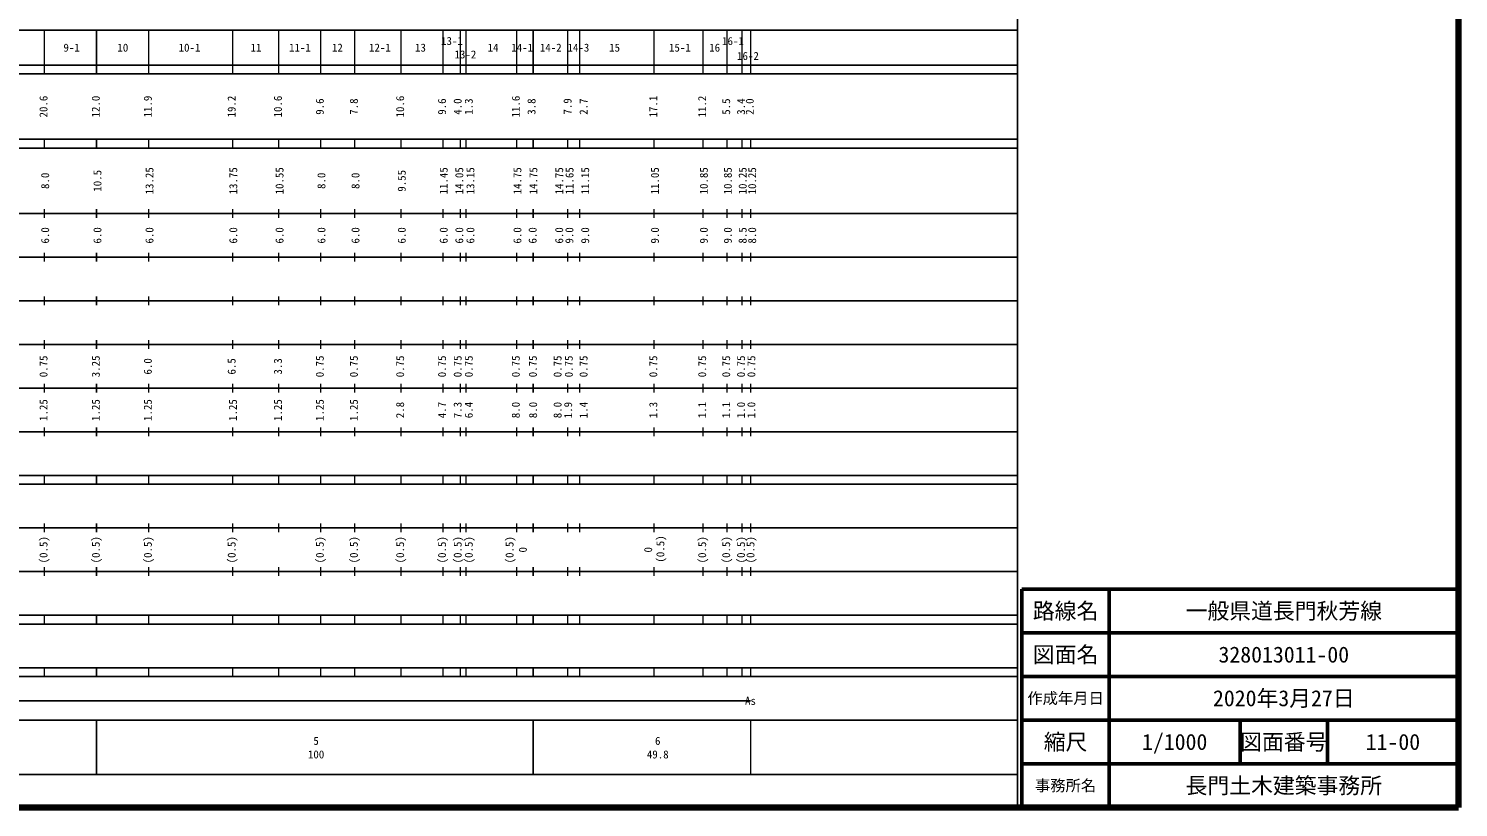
# Model space of a CAD drawing. Units: millimetres, scale not verified. Extents: x 40000 to 680000, y 20000 to 380000.
# Drawn here: x 352422 to 680000, y 20000 to 198357 of the extents above; entities that cross this region are included whole.
import ezdxf
from ezdxf.enums import TextEntityAlignment as Align

# ---------------------------------------------------------------- set-up
doc = ezdxf.new("R2010")
doc.units = ezdxf.units.MM
doc.header["$LTSCALE"] = 1000
for name, color, linetype, lineweight in [('M-TTL', 2, 'Continuous', 140), ('M-TTL-BAND', 7, 'Continuous', 13), ('M-TTL-FRAM', 2, 'Continuous', 50), ('M-TTL-LINE', 7, 'Continuous', 50), ('M-TTL-TXT', 7, 'Continuous', 13)]:
    doc.layers.add(name, color=color, linetype=linetype, lineweight=lineweight)
doc.styles.add('ＭＳ ゴシック', font='')
doc.styles.get('ＭＳ ゴシック').set_extended_font_data('MS Gothic')

msp = doc.modelspace()

# ---------------------------------------------------------------- linework, layer by layer
at = {"layer": 'M-TTL'}
for p, q in [((680000, 20000), (680000, 380000)), ((40000, 20000), (680000, 20000))]:
    msp.add_line(p, q, dxfattribs=at)
at = {"layer": 'M-TTL-BAND', "lineweight": 25}
for p, q in [((579000, 20000), (579000, 370000)), ((68000, 198000), (579000, 198000)), ((368000, 198000), (368000, 188000)), ((468000, 198000), (468000, 188000)), ((40000, 190000), (579000, 190000)), ((40000, 188000), (579000, 188000)), ((40000, 173000), (579000, 173000)), ((40000, 171000), (579000, 171000)), ((368000, 171000), (368000, 173000)), ((468000, 173000), (468000, 171000)), ((40000, 156000), (579000, 156000)), ((368000, 155000), (368000, 157000)), ((468000, 157000), (468000, 155000)), ((46000, 146000), (579000, 146000)), ((368000, 145000), (368000, 147000)), ((468000, 147000), (468000, 145000)), ((52000, 136000), (579000, 136000)), ((368000, 135000), (368000, 137000)), ((468000, 137000), (468000, 135000)), ((46000, 126000), (579000, 126000)), ((368000, 125000), (368000, 127000)), ((468000, 127000), (468000, 125000)), ((52000, 116000), (579000, 116000)), ((368000, 115000), (368000, 117000)), ((468000, 117000), (468000, 115000)), ((46000, 106000), (579000, 106000)), ((368000, 105000), (368000, 107000)), ((468000, 107000), (468000, 105000)), ((40000, 96000), (579000, 96000)), ((368000, 94000), (368000, 96000)), ((468000, 96000), (468000, 94000)), ((40000, 94000), (579000, 94000)), ((49000, 84000), (579000, 84000)), ((368000, 83000), (368000, 85000)), ((468000, 85000), (468000, 83000)), ((40000, 74000), (579000, 74000)), ((368000, 73000), (368000, 75000)), ((468000, 75000), (468000, 73000)), ((40000, 64000), (579000, 64000)), ((368000, 62000), (368000, 64000)), ((468000, 64000), (468000, 62000)), ((40000, 62000), (579000, 62000)), ((40000, 52000), (579000, 52000)), ((40000, 50000), (579000, 50000)), ((368000, 50000), (368000, 52000)), ((468000, 52000), (468000, 50000)), ((85399, 44406), (517800, 44406)), ((40000, 40000), (579000, 40000)), ((368000, 40000), (368000, 27500)), ((468000, 40000), (468000, 27500)), ((68000, 27500), (579000, 27500))]:
    msp.add_line(p, q, dxfattribs=at)
at = {"layer": 'M-TTL-BAND'}
for p, q in [((356000, 198000), (356000, 188000)), ((379900, 198000), (379900, 188000)), ((399100, 198000), (399100, 188000)), ((409700, 198000), (409700, 188000)), ((419300, 198000), (419300, 188000)), ((427100, 198000), (427100, 188000)), ((437700, 198000), (437700, 188000)), ((447300, 198000), (447300, 188000)), ((451300, 198000), (451300, 188000)), ((452600, 198000), (452600, 188000)), ((464200, 198000), (464200, 188000)), ((475900, 198000), (475900, 188000)), ((478600, 198000), (478600, 188000)), ((495700, 198000), (495700, 188000)), ((506900, 198000), (506900, 188000)), ((512400, 198000), (512400, 188000)), ((515800, 198000), (515800, 188000)), ((517800, 198000), (517800, 188000)), ((356000, 173000), (356000, 171000)), ((379900, 173000), (379900, 171000)), ((399100, 173000), (399100, 171000)), ((409700, 173000), (409700, 171000)), ((419300, 173000), (419300, 171000)), ((427100, 173000), (427100, 171000)), ((437700, 173000), (437700, 171000)), ((447300, 173000), (447300, 171000)), ((451300, 173000), (451300, 171000)), ((452600, 173000), (452600, 171000)), ((464200, 173000), (464200, 171000)), ((475900, 173000), (475900, 171000)), ((478600, 173000), (478600, 171000)), ((495700, 173000), (495700, 171000)), ((506900, 173000), (506900, 171000)), ((512400, 173000), (512400, 171000)), ((515800, 173000), (515800, 171000)), ((517800, 173000), (517800, 171000)), ((356000, 157000), (356000, 155000)), ((379900, 157000), (379900, 155000)), ((399100, 157000), (399100, 155000)), ((409700, 157000), (409700, 155000)), ((419300, 157000), (419300, 155000)), ((427100, 157000), (427100, 155000)), ((437700, 157000), (437700, 155000)), ((447300, 157000), (447300, 155000)), ((451300, 157000), (451300, 155000)), ((452600, 157000), (452600, 155000)), ((464200, 157000), (464200, 155000)), ((475900, 157000), (475900, 155000)), ((478600, 157000), (478600, 155000)), ((495700, 157000), (495700, 155000)), ((506900, 157000), (506900, 155000)), ((512400, 157000), (512400, 155000)), ((515800, 157000), (515800, 155000)), ((517800, 157000), (517800, 155000)), ((356000, 147000), (356000, 145000)), ((379900, 147000), (379900, 145000)), ((399100, 147000), (399100, 145000)), ((409700, 147000), (409700, 145000)), ((419300, 147000), (419300, 145000)), ((427100, 147000), (427100, 145000)), ((437700, 147000), (437700, 145000)), ((447300, 147000), (447300, 145000)), ((451300, 147000), (451300, 145000)), ((452600, 147000), (452600, 145000)), ((464200, 147000), (464200, 145000)), ((475900, 147000), (475900, 145000)), ((478600, 147000), (478600, 145000)), ((495700, 147000), (495700, 145000)), ((506900, 147000), (506900, 145000)), ((512400, 147000), (512400, 145000)), ((515800, 147000), (515800, 145000)), ((517800, 147000), (517800, 145000)), ((356000, 137000), (356000, 135000)), ((379900, 137000), (379900, 135000)), ((399100, 137000), (399100, 135000)), ((409700, 137000), (409700, 135000)), ((419300, 137000), (419300, 135000)), ((427100, 137000), (427100, 135000)), ((437700, 137000), (437700, 135000)), ((447300, 137000), (447300, 135000)), ((451300, 137000), (451300, 135000)), ((452600, 137000), (452600, 135000)), ((464200, 137000), (464200, 135000)), ((475900, 137000), (475900, 135000)), ((478600, 137000), (478600, 135000)), ((495700, 137000), (495700, 135000)), ((506900, 137000), (506900, 135000)), ((512400, 137000), (512400, 135000)), ((515800, 137000), (515800, 135000)), ((517800, 137000), (517800, 135000)), ((356000, 127000), (356000, 125000)), ((379900, 127000), (379900, 125000)), ((399100, 127000), (399100, 125000)), ((409700, 127000), (409700, 125000)), ((419300, 127000), (419300, 125000)), ((427100, 127000), (427100, 125000)), ((437700, 127000), (437700, 125000)), ((447300, 127000), (447300, 125000)), ((451300, 127000), (451300, 125000)), ((452600, 127000), (452600, 125000)), ((464200, 127000), (464200, 125000)), ((475900, 127000), (475900, 125000)), ((478600, 127000), (478600, 125000)), ((495700, 127000), (495700, 125000)), ((506900, 127000), (506900, 125000)), ((512400, 127000), (512400, 125000)), ((515800, 127000), (515800, 125000)), ((517800, 127000), (517800, 125000)), ((356000, 117000), (356000, 115000)), ((379900, 117000), (379900, 115000)), ((399100, 117000), (399100, 115000)), ((409700, 117000), (409700, 115000)), ((419300, 117000), (419300, 115000)), ((427100, 117000), (427100, 115000)), ((437700, 117000), (437700, 115000)), ((447300, 117000), (447300, 115000)), ((451300, 117000), (451300, 115000)), ((452600, 117000), (452600, 115000)), ((464200, 117000), (464200, 115000)), ((475900, 117000), (475900, 115000)), ((478600, 117000), (478600, 115000)), ((495700, 117000), (495700, 115000)), ((506900, 117000), (506900, 115000)), ((512400, 117000), (512400, 115000)), ((515800, 117000), (515800, 115000)), ((517800, 117000), (517800, 115000)), ((356000, 107000), (356000, 105000)), ((379900, 107000), (379900, 105000)), ((399100, 107000), (399100, 105000)), ((409700, 107000), (409700, 105000)), ((419300, 107000), (419300, 105000)), ((427100, 107000), (427100, 105000)), ((437700, 107000), (437700, 105000)), ((447300, 107000), (447300, 105000)), ((451300, 107000), (451300, 105000)), ((452600, 107000), (452600, 105000)), ((464200, 107000), (464200, 105000)), ((475900, 107000), (475900, 105000)), ((478600, 107000), (478600, 105000)), ((495700, 107000), (495700, 105000)), ((506900, 107000), (506900, 105000)), ((512400, 107000), (512400, 105000)), ((515800, 107000), (515800, 105000)), ((517800, 107000), (517800, 105000)), ((356000, 96000), (356000, 94000)), ((379900, 96000), (379900, 94000)), ((399100, 96000), (399100, 94000)), ((409700, 96000), (409700, 94000)), ((419300, 96000), (419300, 94000)), ((427100, 96000), (427100, 94000)), ((437700, 96000), (437700, 94000)), ((447300, 96000), (447300, 94000)), ((451300, 96000), (451300, 94000)), ((452600, 96000), (452600, 94000)), ((464200, 96000), (464200, 94000)), ((475900, 96000), (475900, 94000)), ((478600, 96000), (478600, 94000)), ((495700, 96000), (495700, 94000)), ((506900, 96000), (506900, 94000)), ((512400, 96000), (512400, 94000)), ((515800, 96000), (515800, 94000)), ((517800, 96000), (517800, 94000)), ((356000, 85000), (356000, 83000)), ((379900, 85000), (379900, 83000)), ((399100, 85000), (399100, 83000)), ((409700, 85000), (409700, 83000)), ((419300, 85000), (419300, 83000)), ((427100, 85000), (427100, 83000)), ((437700, 85000), (437700, 83000)), ((447300, 85000), (447300, 83000)), ((451300, 85000), (451300, 83000)), ((452600, 85000), (452600, 83000)), ((464200, 85000), (464200, 83000)), ((475900, 85000), (475900, 83000)), ((478600, 85000), (478600, 83000)), ((495700, 85000), (495700, 83000)), ((506900, 85000), (506900, 83000)), ((512400, 85000), (512400, 83000)), ((515800, 85000), (515800, 83000)), ((517800, 85000), (517800, 83000)), ((356000, 75000), (356000, 73000)), ((379900, 75000), (379900, 73000)), ((399100, 75000), (399100, 73000)), ((409700, 75000), (409700, 73000)), ((419300, 75000), (419300, 73000)), ((427100, 75000), (427100, 73000)), ((437700, 75000), (437700, 73000)), ((447300, 75000), (447300, 73000)), ((451300, 75000), (451300, 73000)), ((452600, 75000), (452600, 73000)), ((464200, 75000), (464200, 73000)), ((475900, 75000), (475900, 73000)), ((478600, 75000), (478600, 73000)), ((495700, 75000), (495700, 73000)), ((506900, 75000), (506900, 73000)), ((512400, 75000), (512400, 73000)), ((515800, 75000), (515800, 73000)), ((517800, 75000), (517800, 73000)), ((356000, 64000), (356000, 62000)), ((379900, 64000), (379900, 62000)), ((399100, 64000), (399100, 62000)), ((409700, 64000), (409700, 62000)), ((419300, 64000), (419300, 62000)), ((427100, 64000), (427100, 62000)), ((437700, 64000), (437700, 62000)), ((447300, 64000), (447300, 62000)), ((451300, 64000), (451300, 62000)), ((452600, 64000), (452600, 62000)), ((464200, 64000), (464200, 62000)), ((475900, 64000), (475900, 62000)), ((478600, 64000), (478600, 62000)), ((495700, 64000), (495700, 62000)), ((506900, 64000), (506900, 62000)), ((512400, 64000), (512400, 62000)), ((515800, 64000), (515800, 62000)), ((517800, 64000), (517800, 62000)), ((356000, 52000), (356000, 50000)), ((379900, 52000), (379900, 50000)), ((399100, 52000), (399100, 50000)), ((409700, 52000), (409700, 50000)), ((419300, 52000), (419300, 50000)), ((427100, 52000), (427100, 50000)), ((437700, 52000), (437700, 50000)), ((447300, 52000), (447300, 50000)), ((451300, 52000), (451300, 50000)), ((452600, 52000), (452600, 50000)), ((464200, 52000), (464200, 50000)), ((475900, 52000), (475900, 50000)), ((478600, 52000), (478600, 50000)), ((495700, 52000), (495700, 50000)), ((506900, 52000), (506900, 50000)), ((512400, 52000), (512400, 50000)), ((515800, 52000), (515800, 50000)), ((517800, 52000), (517800, 50000)), ((517800, 40000), (517800, 27500))]:
    msp.add_line(p, q, dxfattribs=at)
at = {"layer": 'M-TTL-FRAM'}
for p, q in [((680000, 70000), (580000, 70000)), ((580000, 70000), (580000, 20000))]:
    msp.add_line(p, q, dxfattribs=at)
at = {"layer": 'M-TTL-LINE'}
for p, q in [((600000, 70000), (600000, 20000)), ((680000, 60000), (580000, 60000)), ((680000, 50000), (580000, 50000)), ((680000, 40000), (580000, 40000)), ((630000, 40000), (630000, 30000)), ((650000, 40000), (650000, 30000)), ((680000, 30000), (580000, 30000))]:
    msp.add_line(p, q, dxfattribs=at)

# ---------------------------------------------------------------- texts
at = {"layer": 'M-TTL-BAND', "style": 'ＭＳ ゴシック'}
for s, p in [('9-1', (362278, 194000)), ('10', (374014, 194000)), ('10-1', (389292, 194000)), ('11', (404514, 194000)), ('11-1', (414601, 194000)), ('12', (423165, 194000)), ('12-1', (432921, 194000)), ('13', (442201, 194000)), ('13-1', (449419, 195524)), ('13-2', (452490, 192445)), ('14', (458831, 194000)), ('14-1', (465506, 194000)), ('14-2', (472047, 194000)), ('14-3', (478385, 194000)), ('15', (486672, 194000)), ('15-1', (501640, 194000)), ('16', (509606, 194000)), ('16-1', (513796, 195508)), ('16-2', (517231, 192093)), ('As', (517800, 44406)), ('5', (418288, 35238)), ('6', (496567, 35238)), ('100', (418288, 32131)), ('49.8', (496567, 32131))]:
    msp.add_text(s, height=1833, dxfattribs=at).set_placement(p, align=Align.MIDDLE_CENTER)
for s, p in [('20.6', (355832, 180500)), ('12.0', (367812, 180500)), ('11.9', (379732, 180500)), ('19.2', (398932, 180500)), ('10.6', (409532, 180500)), ('9.6', (419132, 180500)), ('7.8', (426932, 180500)), ('10.6', (437532, 180500)), ('9.6', (447132, 180500)), ('4.0', (450714, 180500)), ('1.3', (453260, 180500)), ('11.6', (464032, 180500)), ('3.8', (467637, 180500)), ('7.9', (475901, 180542)), ('2.7', (479560, 180495)), ('17.1', (495532, 180500)), ('11.2', (506732, 180500)), ('5.5', (512232, 180500)), ('3.4', (515632, 180500)), ('2.0', (517632, 180500)), ('8.0', (356207, 163500)), ('10.5', (368187, 163500)), ('13.25', (380107, 163500)), ('13.75', (399307, 163500)), ('10.55', (409907, 163500)), ('8.0', (419507, 163500)), ('8.0', (427307, 163500)), ('9.55', (437907, 163500)), ('11.45', (447507, 163500)), ('14.05', (451088, 163500)), ('13.15', (453635, 163500)), ('14.75', (464407, 163500)), ('14.75', (468054, 163500)), ('14.75', (473980, 163495)), ('11.65', (476352, 163495)), ('11.15', (479934, 163495)), ('11.05', (495907, 163500)), ('10.85', (507107, 163500)), ('10.85', (512607, 163500)), ('10.25', (516007, 163500)), ('10.25', (518186, 163500)), ('6.0', (356207, 151000)), ('6.0', (368187, 151000)), ('6.0', (380107, 151000)), ('6.0', (399307, 151000)), ('6.0', (409907, 151000)), ('6.0', (419507, 151000)), ('6.0', (427307, 151000)), ('6.0', (437907, 151000)), ('6.0', (447507, 151000)), ('6.0', (451088, 151000)), ('6.0', (453635, 151000)), ('6.0', (464407, 151000)), ('6.0', (467887, 151000)), ('6.0', (473980, 150995)), ('9.0', (476310, 150995)), ('9.0', (479934, 150995)), ('9.0', (495907, 151000)), ('9.0', (507107, 151000)), ('9.0', (512607, 151000)), ('8.5', (516007, 151000)), ('8.0', (518186, 151000)), ('0.75', (355832, 121000)), ('3.25', (367812, 121000)), ('6.0', (379732, 121000)), ('6.5', (398932, 121000)), ('3.3', (409532, 121000)), ('0.75', (419132, 121000)), ('0.75', (426932, 121000)), ('0.75', (437532, 121000)), ('0.75', (447132, 121000)), ('0.75', (450713, 121000)), ('0.75', (453260, 121000)), ('0.75', (464032, 121000)), ('0.75', (467943, 121000)), ('0.75', (473605, 120995)), ('0.75', (476174, 120995)), ('0.75', (479559, 120995)), ('0.75', (495532, 121000)), ('0.75', (506732, 121000)), ('0.75', (512232, 121000)), ('0.75', (515631, 121000)), ('0.75', (518002, 121000)), ('1.25', (355832, 111000)), ('1.25', (367812, 111000)), ('1.25', (379732, 111000)), ('1.25', (399218, 111000)), ('1.25', (409532, 111000)), ('1.25', (419132, 111000)), ('1.25', (426932, 111000)), ('2.8', (437532, 111000)), ('4.7', (447132, 111000)), ('7.3', (450713, 111000)), ('6.4', (453260, 111000)), ('8.0', (464032, 111000)), ('8.0', (468000, 111000)), ('8.0', (473605, 110995)), ('1.9', (476026, 110995)), ('1.4', (479559, 110995)), ('1.3', (495532, 111000)), ('1.1', (506732, 111000)), ('1.1', (512232, 111000)), ('1.0', (515631, 111000)), ('1.0', (518002, 111000)), ('(0.5)', (497155, 79179)), ('(0.5)', (355832, 79000)), ('(0.5)', (367812, 79000)), ('(0.5)', (379732, 79000)), ('(0.5)', (398932, 79000)), ('(0.5)', (419132, 79000)), ('(0.5)', (426932, 79000)), ('(0.5)', (437532, 79000)), ('(0.5)', (447132, 79000)), ('(0.5)', (450713, 79000)), ('(0.5)', (453260, 79000)), ('(0.5)', (462606, 79000)), ('0', (465650, 79000)), ('0', (494362, 79000)), ('(0.5)', (506732, 79000)), ('(0.5)', (512232, 79000)), ('(0.5)', (515631, 79000)), ('(0.5)', (517800, 79000))]:
    msp.add_text(s, height=1833, rotation=90, dxfattribs=at).set_placement(p, align=Align.MIDDLE_CENTER)
at = {"layer": 'M-TTL-TXT', "style": 'ＭＳ ゴシック'}
for s, height, p in [('路線名', 3666, (590000, 65000)), ('一般県道長門秋芳線', 3666, (640000, 65000)), ('図面名', 3666, (590000, 55000)), ('328013011-00', 3666, (640000, 55000)), ('作成年月日', 2566, (590000, 45000)), ('2020年3月27日', 3666, (640000, 45000)), ('縮尺', 3666, (590000, 35000)), ('1/1000', 3666, (615000, 35000)), ('図面番号', 3666, (640000, 35000)), ('11-00', 3666, (665000, 35000)), ('事務所名', 2566, (590000, 25000)), ('長門土木建築事務所', 3666, (640000, 25000))]:
    msp.add_text(s, height=height, dxfattribs=at).set_placement(p, align=Align.MIDDLE_CENTER)

doc.saveas('drawing.dxf')
